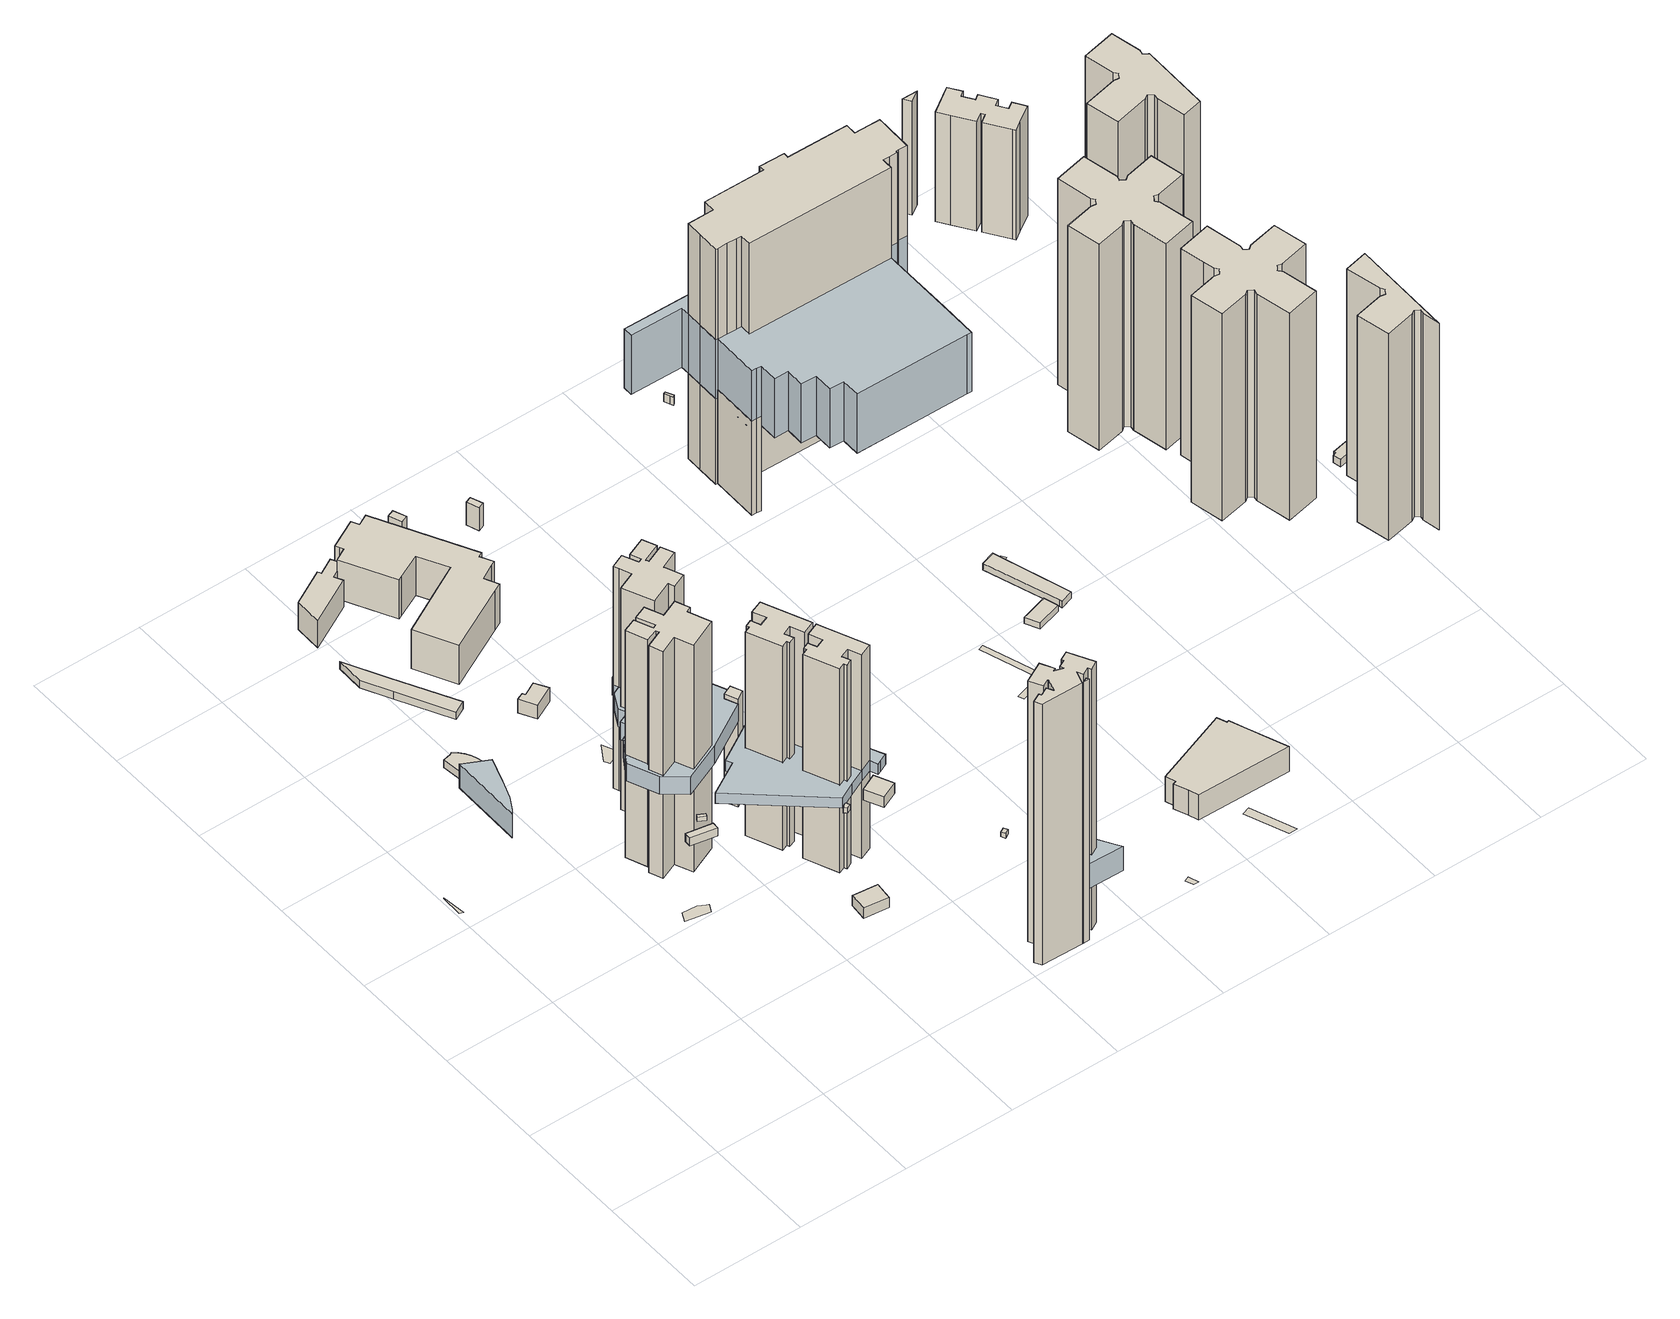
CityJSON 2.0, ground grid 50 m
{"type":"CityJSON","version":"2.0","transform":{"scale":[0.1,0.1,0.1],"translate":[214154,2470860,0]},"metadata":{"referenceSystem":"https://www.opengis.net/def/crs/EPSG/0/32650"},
"CityObjects":{
"object1":{"type":"GenericCityObject","attributes":{"BaseLevel":"66.299999999999997","Height":"12.600000000000009","LASTUPDATE":"20140701000000","TopLevel":"78.900000000000006","TypeofBuildingBlock":"P"},"geometry":[{"type":"Solid","lod":"1","boundaries":[[[[0,1,2,3,4,5,6]],[[5,7,8,6]],[[4,9,7,5]],[[3,10,9,4]],[[2,11,10,3]],[[1,12,11,2]],[[0,13,12,1]],[[6,8,13,0]],[[7,9,10,11,12,13,8]]]]}]},
"building1":{"type":"Building","attributes":{"Height":"0","LASTUPDATE":"20140701000000","TypeofBuildingBlock":"OS"},"geometry":[{"type":"MultiSurface","lod":"1","boundaries":[[[14,15,16,17]]]}]},
"building2":{"type":"Building","attributes":{"BaseLevel":"69","Height":"4","LASTUPDATE":"20140701000000","TopLevel":"73","TypeofBuildingBlock":"T"},"geometry":[{"type":"Solid","lod":"1","boundaries":[[[[18,19,20,21,22,23,24,25,26,27,28,29]],[[28,30,31,29]],[[27,32,30,28]],[[26,33,32,27]],[[25,34,33,26]],[[24,35,34,25]],[[23,36,35,24]],[[22,37,36,23]],[[21,38,37,22]],[[20,39,38,21]],[[19,40,39,20]],[[18,41,40,19]],[[29,31,41,18]],[[30,32,33,34,35,36,37,38,39,40,41,31]]]]}]},
"building3":{"type":"Building","attributes":{"BaseLevel":"69.5","Height":"3.9000000000000057","LASTUPDATE":"20140701000000","TopLevel":"73.400000000000006","TypeofBuildingBlock":"T"},"geometry":[{"type":"Solid","lod":"1","boundaries":[[[[42,43,44,45,46,47]],[[46,48,49,47]],[[45,50,48,46]],[[44,51,50,45]],[[43,52,51,44]],[[42,53,52,43]],[[47,49,53,42]],[[48,50,51,52,53,49]]]]}]},
"building4":{"type":"Building","attributes":{"BaseLevel":"69.599999999999994","Height":"14.300000000000011","LASTUPDATE":"20140701000000","TopLevel":"83.900000000000006","TypeofBuildingBlock":"T"},"geometry":[{"type":"Solid","lod":"1","boundaries":[[[[54,55,56,57,58,59,60,61,62,63,64,65]],[[64,66,67,65]],[[63,68,66,64]],[[62,69,68,63]],[[61,70,69,62]],[[60,71,70,61]],[[59,72,71,60]],[[58,73,72,59]],[[57,74,73,58]],[[56,75,74,57]],[[55,76,75,56]],[[54,77,76,55]],[[65,67,77,54]],[[66,68,69,70,71,72,73,74,75,76,77,67]]]]}]},
"building5":{"type":"Building","attributes":{"BaseLevel":"69.400000000000006","Height":"7.2999999999999972","LASTUPDATE":"20140701000000","TopLevel":"76.700000000000003","TypeofBuildingBlock":"T"},"geometry":[{"type":"Solid","lod":"1","boundaries":[[[[78,79,80,81,82,83]],[[82,84,85,83]],[[81,86,84,82]],[[80,87,86,81]],[[79,88,87,80]],[[78,89,88,79]],[[83,85,89,78]],[[84,86,87,88,89,85]]]]}]},
"building6":{"type":"Building","attributes":{"BaseLevel":"43.700000000000003","Height":"4.1999999999999957","LASTUPDATE":"20140701000000","TopLevel":"47.899999999999999","TypeofBuildingBlock":"T"},"geometry":[{"type":"Solid","lod":"1","boundaries":[[[[90,91,92,93]],[[92,94,95,93]],[[91,96,94,92]],[[90,97,96,91]],[[93,95,97,90]],[[94,96,97,95]]]]}]},
"building7":{"type":"Building","attributes":{"Height":"0","LASTUPDATE":"20140701000000","TypeofBuildingBlock":"OS"},"geometry":[{"type":"MultiSurface","lod":"1","boundaries":[[[98,99,100,101,102,103]]]}]},
"building8":{"type":"Building","attributes":{"BaseLevel":"44.600000000000001","Height":"2.2999999999999972","LASTUPDATE":"20140701000000","TopLevel":"46.899999999999999","TypeofBuildingBlock":"T"},"geometry":[{"type":"Solid","lod":"1","boundaries":[[[[104,105,106,107]],[[106,108,109,107]],[[105,110,108,106]],[[104,111,110,105]],[[107,109,111,104]],[[108,110,111,109]]]]}]},
"building9":{"type":"Building","attributes":{"BaseLevel":"42.700000000000003","Height":"5.3999999999999986","LASTUPDATE":"20140701000000","TopLevel":"48.100000000000001","TypeofBuildingBlock":"T"},"geometry":[{"type":"Solid","lod":"1","boundaries":[[[[112,113,114,115]],[[114,116,117,115]],[[113,118,116,114]],[[112,119,118,113]],[[115,117,119,112]],[[116,118,119,117]]]]}]},
"building10":{"type":"Building","attributes":{"BaseLevel":"69.400000000000006","Height":"20.599999999999994","LASTUPDATE":"20140701000000","TopLevel":"90","TypeofBuildingBlock":"T"},"geometry":[{"type":"Solid","lod":"1","boundaries":[[[[120,121,122,123,124,125,126,127,128,129,130,131,132,133,134,135,136,137,138,139,140]],[[139,141,142,140]],[[138,143,141,139]],[[137,144,143,138]],[[136,145,144,137]],[[135,146,145,136]],[[134,147,146,135]],[[133,148,147,134]],[[132,149,148,133]],[[131,150,149,132]],[[130,151,150,131]],[[129,152,151,130]],[[128,153,152,129]],[[127,154,153,128]],[[126,155,154,127]],[[125,156,155,126]],[[124,157,156,125]],[[123,158,157,124]],[[122,159,158,123]],[[121,160,159,122]],[[120,161,160,121]],[[140,142,161,120]],[[141,143,144,145,146,147,148,149,150,151,152,153,154,155,156,157,158,159,160,161,142]]]]}]},
"building11":{"type":"Building","attributes":{"Height":"119.8","LASTUPDATE":"20140701000000","TopLevel":"119.8","TypeofBuildingBlock":"T"},"geometry":[{"type":"Solid","lod":"1","boundaries":[[[[162,163,164,165,166,167,168,169,170,171,172,173,174,175,176,177,178,179,180,181]],[[180,182,183,181]],[[179,184,182,180]],[[178,185,184,179]],[[177,186,185,178]],[[176,187,186,177]],[[175,188,187,176]],[[174,189,188,175]],[[173,190,189,174]],[[172,191,190,173]],[[171,192,191,172]],[[170,193,192,171]],[[169,194,193,170]],[[168,195,194,169]],[[167,196,195,168]],[[166,197,196,167]],[[165,198,197,166]],[[164,199,198,165]],[[163,200,199,164]],[[162,201,200,163]],[[181,183,201,162]],[[182,184,185,186,187,188,189,190,191,192,193,194,195,196,197,198,199,200,201,183]]]]}]},
"object2":{"type":"GenericCityObject","attributes":{"BaseLevel":"45.200000000000003","Height":"9.2999999999999972","LASTUPDATE":"20140701000000","TopLevel":"54.5","TypeofBuildingBlock":"P"},"geometry":[{"type":"Solid","lod":"1","boundaries":[[[[202,203,204,205,206,207,208,209,210,211,212,213,214,215,216,217,218,219,220]],[[219,221,222,220]],[[218,223,221,219]],[[217,224,223,218]],[[216,225,224,217]],[[215,226,225,216]],[[214,227,226,215]],[[213,228,227,214]],[[212,229,228,213]],[[211,230,229,212]],[[210,231,230,211]],[[209,232,231,210]],[[208,233,232,209]],[[207,234,233,208]],[[206,235,234,207]],[[205,236,235,206]],[[204,237,236,205]],[[203,238,237,204]],[[202,239,238,203]],[[220,222,239,202]],[[221,223,224,225,226,227,228,229,230,231,232,233,234,235,236,237,238,239,222]]]]}]},
"building12":{"type":"Building","attributes":{"Height":"117.09999999999999","LASTUPDATE":"20140701000000","TopLevel":"117.09999999999999","TypeofBuildingBlock":"T"},"geometry":[{"type":"Solid","lod":"1","boundaries":[[[[240,241,242,243,244,245,246,247,248,249,250,251,252,253,254,255,256,257,258,259]],[[258,260,261,259]],[[257,262,260,258]],[[256,263,262,257]],[[255,264,263,256]],[[254,265,264,255]],[[253,266,265,254]],[[252,267,266,253]],[[251,268,267,252]],[[250,269,268,251]],[[249,270,269,250]],[[248,271,270,249]],[[247,272,271,248]],[[246,273,272,247]],[[245,274,273,246]],[[244,275,274,245]],[[243,276,275,244]],[[242,277,276,243]],[[241,278,277,242]],[[240,279,278,241]],[[259,261,279,240]],[[260,262,263,264,265,266,267,268,269,270,271,272,273,274,275,276,277,278,279,261]]]]}]},
"building13":{"type":"Building","attributes":{"BaseLevel":"40.899999999999999","Height":"2.7000000000000028","LASTUPDATE":"20140701000000","TopLevel":"43.600000000000001","TypeofBuildingBlock":"T"},"geometry":[{"type":"Solid","lod":"1","boundaries":[[[[280,281,282,283,284]],[[283,285,286,284]],[[282,287,285,283]],[[281,288,287,282]],[[280,289,288,281]],[[284,286,289,280]],[[285,287,288,289,286]]]]}]},
"building14":{"type":"Building","attributes":{"BaseLevel":"55","Height":"17.299999999999997","LASTUPDATE":"20140701000000","TopLevel":"72.299999999999997","TypeofBuildingBlock":"T"},"geometry":[{"type":"Solid","lod":"1","boundaries":[[[[290,291,292,293]],[[292,294,295,293]],[[291,296,294,292]],[[290,297,296,291]],[[293,295,297,290]],[[294,296,297,295]]]]}]},
"object3":{"type":"GenericCityObject","attributes":{"BaseLevel":"40.899999999999999","Height":"5.5","LASTUPDATE":"20140701000000","TopLevel":"46.399999999999999","TypeofBuildingBlock":"P"},"geometry":[{"type":"Solid","lod":"1","boundaries":[[[[298,299,300,301,302,303,304,305,306,307,308,309,310,311,312,313]],[[312,314,315,313]],[[311,316,314,312]],[[310,317,316,311]],[[309,318,317,310]],[[308,319,318,309]],[[307,320,319,308]],[[306,321,320,307]],[[305,322,321,306]],[[304,323,322,305]],[[303,324,323,304]],[[302,325,324,303]],[[301,326,325,302]],[[300,327,326,301]],[[299,328,327,300]],[[298,329,328,299]],[[313,315,329,298]],[[314,316,317,318,319,320,321,322,323,324,325,326,327,328,329,315]]]]}]},
"building15":{"type":"Building","attributes":{"Height":"0","LASTUPDATE":"20140701000000","TypeofBuildingBlock":"TS"},"geometry":[{"type":"MultiSurface","lod":"1","boundaries":[[[330,331,332,333]]]}]},
"building16":{"type":"Building","attributes":{"Height":"107.59999999999999","LASTUPDATE":"20140701000000","TopLevel":"107.59999999999999","TypeofBuildingBlock":"T"},"geometry":[{"type":"Solid","lod":"1","boundaries":[[[[334,335,336,337,338,339,340,341,342,343,344,345,346,347,348,349]],[[348,350,351,349]],[[347,352,350,348]],[[346,353,352,347]],[[345,354,353,346]],[[344,355,354,345]],[[343,356,355,344]],[[342,357,356,343]],[[341,358,357,342]],[[340,359,358,341]],[[339,360,359,340]],[[338,361,360,339]],[[337,362,361,338]],[[336,363,362,337]],[[335,364,363,336]],[[334,365,364,335]],[[349,351,365,334]],[[350,352,353,354,355,356,357,358,359,360,361,362,363,364,365,351]]]]}]},
"building17":{"type":"Building","attributes":{"BaseLevel":"40.600000000000001","Height":"5.6999999999999957","LASTUPDATE":"20140701000000","TopLevel":"46.299999999999997","TypeofBuildingBlock":"T"},"geometry":[{"type":"Solid","lod":"1","boundaries":[[[[366,367,368,369]],[[368,370,371,369]],[[367,372,370,368]],[[366,373,372,367]],[[369,371,373,366]],[[370,372,373,371]]]]}]},
"building18":{"type":"Building","attributes":{"Height":"57","LASTUPDATE":"20140701000000","TopLevel":"57","TypeofBuildingBlock":"OS"},"geometry":[{"type":"Solid","lod":"1","boundaries":[[[[374,375,376,377]],[[376,378,379,377]],[[375,380,378,376]],[[374,381,380,375]],[[377,379,381,374]],[[378,380,381,379]]]]}]},
"building19":{"type":"Building","attributes":{"Height":"107.59999999999999","LASTUPDATE":"20140701000000","TopLevel":"107.59999999999999","TypeofBuildingBlock":"T"},"geometry":[{"type":"Solid","lod":"1","boundaries":[[[[382,383,384,385,386,387,388,389,390,391,392,393,394,395,396,397]],[[396,398,399,397]],[[395,400,398,396]],[[394,401,400,395]],[[393,402,401,394]],[[392,403,402,393]],[[391,404,403,392]],[[390,405,404,391]],[[389,406,405,390]],[[388,407,406,389]],[[387,408,407,388]],[[386,409,408,387]],[[385,410,409,386]],[[384,411,410,385]],[[383,412,411,384]],[[382,413,412,383]],[[397,399,413,382]],[[398,400,401,402,403,404,405,406,407,408,409,410,411,412,413,399]]]]}]},
"building20":{"type":"Building","attributes":{"BaseLevel":"39.100000000000001","Height":"2.3999999999999986","LASTUPDATE":"20140701000000","TopLevel":"41.5","TypeofBuildingBlock":"T"},"geometry":[{"type":"Solid","lod":"1","boundaries":[[[[414,415,416,417]],[[416,418,419,417]],[[415,420,418,416]],[[414,421,420,415]],[[417,419,421,414]],[[418,420,421,419]]]]}]},
"building21":{"type":"Building","attributes":{"Height":"137.80000000000001","LASTUPDATE":"20140701000000","TopLevel":"137.80000000000001","TypeofBuildingBlock":"T"},"geometry":[{"type":"Solid","lod":"1","boundaries":[[[[422,423,424,425,426,427,428,429,430,431,432,433,434,435,436,437,438,439,440,441,442,443,444,445,446,447,448,449,450]],[[449,451,452,450]],[[448,453,451,449]],[[447,454,453,448]],[[446,455,454,447]],[[445,456,455,446]],[[444,457,456,445]],[[443,458,457,444]],[[442,459,458,443]],[[441,460,459,442]],[[440,461,460,441]],[[439,462,461,440]],[[438,463,462,439]],[[437,464,463,438]],[[436,465,464,437]],[[435,466,465,436]],[[434,467,466,435]],[[433,468,467,434]],[[432,469,468,433]],[[431,470,469,432]],[[430,471,470,431]],[[429,472,471,430]],[[428,473,472,429]],[[427,474,473,428]],[[426,475,474,427]],[[425,476,475,426]],[[424,477,476,425]],[[423,478,477,424]],[[422,479,478,423]],[[450,452,479,422]],[[451,453,454,455,456,457,458,459,460,461,462,463,464,465,466,467,468,469,470,471,472,473,474,475,476,477,478,479,452]]]]}]},
"building22":{"type":"Building","attributes":{"Height":"137.80000000000001","LASTUPDATE":"20140701000000","TopLevel":"137.80000000000001","TypeofBuildingBlock":"T"},"geometry":[{"type":"Solid","lod":"1","boundaries":[[[[480,481,482]],[[481,483,484,482]],[[480,485,483,481]],[[482,484,485,480]],[[483,485,484]]]]}]},
"object4":{"type":"GenericCityObject","attributes":{"BaseLevel":"27.100000000000001","Height":"12.899999999999999","LASTUPDATE":"20140701000000","TopLevel":"40","TypeofBuildingBlock":"P"},"geometry":[{"type":"Solid","lod":"1","boundaries":[[[[486,487,488,489,490,491,492,493,494,495,496,497,498,499,500,501,502,503,504,505,506,507,508,509]],[[508,510,511,509]],[[507,512,510,508]],[[506,513,512,507]],[[505,514,513,506]],[[504,515,514,505]],[[503,516,515,504]],[[502,517,516,503]],[[501,518,517,502]],[[500,519,518,501]],[[499,520,519,500]],[[498,521,520,499]],[[497,522,521,498]],[[496,523,522,497]],[[495,524,523,496]],[[494,525,524,495]],[[493,526,525,494]],[[492,527,526,493]],[[491,528,527,492]],[[490,529,528,491]],[[489,530,529,490]],[[488,531,530,489]],[[487,532,531,488]],[[486,533,532,487]],[[509,511,533,486]],[[510,512,513,514,515,516,517,518,519,520,521,522,523,524,525,526,527,528,529,530,531,532,533,511]]]]}]},
"building23":{"type":"Building","attributes":{"BaseLevel":"38.799999999999997","Height":"2.7000000000000028","LASTUPDATE":"20140701000000","TopLevel":"41.5","TypeofBuildingBlock":"T"},"geometry":[{"type":"Solid","lod":"1","boundaries":[[[[534,535,536,537,538]],[[537,539,540,538]],[[536,541,539,537]],[[535,542,541,536]],[[534,543,542,535]],[[538,540,543,534]],[[539,541,542,543,540]]]]}]},
"building24":{"type":"Building","attributes":{"BaseLevel":"54.5","Height":"12.099999999999994","LASTUPDATE":"20140701000000","TopLevel":"66.599999999999994","TypeofBuildingBlock":"T"},"geometry":[{"type":"Solid","lod":"1","boundaries":[[[[544,545,546,547]],[[546,548,549,547]],[[545,550,548,546]],[[544,551,550,545]],[[547,549,551,544]],[[548,550,551,549]]]]}]},
"building25":{"type":"Building","attributes":{"Height":"0","LASTUPDATE":"20140701000000","TypeofBuildingBlock":"OS"},"geometry":[{"type":"MultiSurface","lod":"1","boundaries":[[[552,553,554,555]]]}]},
"building26":{"type":"Building","attributes":{"BaseLevel":"32.700000000000003","Height":"13.199999999999996","LASTUPDATE":"20140701000000","TopLevel":"45.899999999999999","TypeofBuildingBlock":"T"},"geometry":[{"type":"Solid","lod":"1","boundaries":[[[[556,557,558,559,560,561,562,563,564,565]],[[564,566,567,565]],[[563,568,566,564]],[[562,569,568,563]],[[561,570,569,562]],[[560,571,570,561]],[[559,572,571,560]],[[558,573,572,559]],[[557,574,573,558]],[[556,575,574,557]],[[565,567,575,556]],[[566,568,569,570,571,572,573,574,575,567]]]]}]},
"building27":{"type":"Building","attributes":{"Height":"0","LASTUPDATE":"20140701000000","TypeofBuildingBlock":"OS"},"geometry":[{"type":"MultiSurface","lod":"1","boundaries":[[[576,577,578,579]]]}]},
"building28":{"type":"Building","attributes":{"BaseLevel":"39.899999999999999","Height":"3.2000000000000028","LASTUPDATE":"20140701000000","TopLevel":"43.100000000000001","TypeofBuildingBlock":"T"},"geometry":[{"type":"Solid","lod":"1","boundaries":[[[[580,581,582,583,584]],[[583,585,586,584]],[[582,587,585,583]],[[581,588,587,582]],[[580,589,588,581]],[[584,586,589,580]],[[585,587,588,589,586]]]]}]},
"building29":{"type":"Building","attributes":{"Height":"0","LASTUPDATE":"20140701000000","TypeofBuildingBlock":"OS"},"geometry":[{"type":"MultiSurface","lod":"1","boundaries":[[[590,591,592,593,594,595,596,597]]]}]},
"building30":{"type":"Building","attributes":{"BaseLevel":"47.399999999999999","Height":"4.3000000000000043","LASTUPDATE":"20140701000000","TopLevel":"51.700000000000003","TypeofBuildingBlock":"T"},"geometry":[{"type":"Solid","lod":"1","boundaries":[[[[598,599,600,601,602]],[[601,603,604,602]],[[600,605,603,601]],[[599,606,605,600]],[[598,607,606,599]],[[602,604,607,598]],[[603,605,606,607,604]]]]}]},
"building31":{"type":"Building","attributes":{"BaseLevel":"40","Height":"3.5","LASTUPDATE":"20140701000000","TopLevel":"43.5","TypeofBuildingBlock":"T"},"geometry":[{"type":"Solid","lod":"1","boundaries":[[[[608,609,610,611,612]],[[611,613,614,612]],[[610,615,613,611]],[[609,616,615,610]],[[608,617,616,609]],[[612,614,617,608]],[[613,615,616,617,614]]]]}]},
"building32":{"type":"Building","attributes":{"Height":"49.799999999999997","LASTUPDATE":"20140701000000","TopLevel":"49.799999999999997","TypeofBuildingBlock":"T"},"geometry":[{"type":"Solid","lod":"1","boundaries":[[[[618,619,620,621,622,623,624]],[[623,625,626,624]],[[622,627,625,623]],[[621,628,627,622]],[[620,629,628,621]],[[619,630,629,620]],[[618,631,630,619]],[[624,626,631,618]],[[625,627,628,629,630,631,626]]]]}]},
"object5":{"type":"GenericCityObject","attributes":{"BaseLevel":"45.200000000000003","Height":"31.200000000000003","LASTUPDATE":"20140701000000","TopLevel":"76.400000000000006","TypeofBuildingBlock":"P"},"geometry":[{"type":"Solid","lod":"1","boundaries":[[[[632,633,634,635,636,637,638,639,640,641,642,643,644,645,646,647,648,649,650,651,652,653,654,655,656,657,658,659,660,661,662,663,664,665]],[[664,666,667,665]],[[663,668,666,664]],[[662,669,668,663]],[[661,670,669,662]],[[660,671,670,661]],[[659,672,671,660]],[[658,673,672,659]],[[657,674,673,658]],[[656,675,674,657]],[[655,676,675,656]],[[654,677,676,655]],[[653,678,677,654]],[[652,679,678,653]],[[651,680,679,652]],[[650,681,680,651]],[[649,682,681,650]],[[648,683,682,649]],[[647,684,683,648]],[[646,685,684,647]],[[645,686,685,646]],[[644,687,686,645]],[[643,688,687,644]],[[642,689,688,643]],[[641,690,689,642]],[[640,691,690,641]],[[639,692,691,640]],[[638,693,692,639]],[[637,694,693,638]],[[636,695,694,637]],[[635,696,695,636]],[[634,697,696,635]],[[633,698,697,634]],[[632,699,698,633]],[[665,667,699,632]],[[666,668,669,670,671,672,673,674,675,676,677,678,679,680,681,682,683,684,685,686,687,688,689,690,691,692,693,694,695,696,697,698,699,667]]]]}]},
"building33":{"type":"Building","attributes":{"Height":"0","LASTUPDATE":"20140701000000","TypeofBuildingBlock":"TS"},"geometry":[{"type":"MultiSurface","lod":"1","boundaries":[[[700,701,702,703]]]}]},
"building34":{"type":"Building","attributes":{"Height":"124.09999999999999","LASTUPDATE":"20140701000000","TopLevel":"124.09999999999999","TypeofBuildingBlock":"T"},"geometry":[{"type":"Solid","lod":"1","boundaries":[[[[704,705,706,707,708,709,710,711,712,713,714,715,716,717,718,622,621,719,720,721,722,723,724,725,726,727]],[[726,728,729,727]],[[725,730,728,726]],[[724,731,730,725]],[[723,732,731,724]],[[722,733,732,723]],[[721,734,733,722]],[[720,735,734,721]],[[719,736,735,720]],[[621,737,736,719]],[[622,738,737,621]],[[718,739,738,622]],[[717,740,739,718]],[[716,741,740,717]],[[715,742,741,716]],[[714,743,742,715]],[[713,744,743,714]],[[712,745,744,713]],[[711,746,745,712]],[[710,747,746,711]],[[709,748,747,710]],[[708,749,748,709]],[[707,750,749,708]],[[706,751,750,707]],[[705,752,751,706]],[[704,753,752,705]],[[727,729,753,704]],[[728,730,731,732,733,734,735,736,737,738,739,740,741,742,743,744,745,746,747,748,749,750,751,752,753,729]]]]}]},
"building35":{"type":"Building","attributes":{"BaseLevel":"62.899999999999999","Height":"109.29999999999998","LASTUPDATE":"20140701000000","TopLevel":"172.19999999999999","TypeofBuildingBlock":"T"},"geometry":[{"type":"Solid","lod":"1","boundaries":[[[[754,755,756,757,758,759,760,761,762,763,764,765,766,767,768,769,770,771,772,773,774,775,776,777,778,779]],[[778,780,781,779]],[[777,782,780,778]],[[776,783,782,777]],[[775,784,783,776]],[[774,785,784,775]],[[773,786,785,774]],[[772,787,786,773]],[[771,788,787,772]],[[770,789,788,771]],[[769,790,789,770]],[[768,791,790,769]],[[767,792,791,768]],[[766,793,792,767]],[[765,794,793,766]],[[764,795,794,765]],[[763,796,795,764]],[[762,797,796,763]],[[761,798,797,762]],[[760,799,798,761]],[[759,800,799,760]],[[758,801,800,759]],[[757,802,801,758]],[[756,803,802,757]],[[755,804,803,756]],[[754,805,804,755]],[[779,781,805,754]],[[780,782,783,784,785,786,787,788,789,790,791,792,793,794,795,796,797,798,799,800,801,802,803,804,805,781]]]]}]},
"building36":{"type":"Building","attributes":{"BaseLevel":"61.299999999999997","Height":"108.8","LASTUPDATE":"20140701000000","TopLevel":"170.09999999999999","TypeofBuildingBlock":"T"},"geometry":[{"type":"Solid","lod":"1","boundaries":[[[[806,807,808,809,810,811,812,813,814,815,816,817,818,819,820,821,822,823,824,825,826,827,828,829,830]],[[829,831,832,830]],[[828,833,831,829]],[[827,834,833,828]],[[826,835,834,827]],[[825,836,835,826]],[[824,837,836,825]],[[823,838,837,824]],[[822,839,838,823]],[[821,840,839,822]],[[820,841,840,821]],[[819,842,841,820]],[[818,843,842,819]],[[817,844,843,818]],[[816,845,844,817]],[[815,846,845,816]],[[814,847,846,815]],[[813,848,847,814]],[[812,849,848,813]],[[811,850,849,812]],[[810,851,850,811]],[[809,852,851,810]],[[808,853,852,809]],[[807,854,853,808]],[[806,855,854,807]],[[830,832,855,806]],[[831,833,834,835,836,837,838,839,840,841,842,843,844,845,846,847,848,849,850,851,852,853,854,855,832]]]]}]},
"building37":{"type":"Building","attributes":{"BaseLevel":"63","Height":"109.09999999999999","LASTUPDATE":"20140701000000","TopLevel":"172.09999999999999","TypeofBuildingBlock":"T"},"geometry":[{"type":"Solid","lod":"1","boundaries":[[[[856,857,858,859,860,861,862,863,864,865,866,867,868]],[[867,869,870,868]],[[866,871,869,867]],[[865,872,871,866]],[[864,873,872,865]],[[863,874,873,864]],[[862,875,874,863]],[[861,876,875,862]],[[860,877,876,861]],[[859,878,877,860]],[[858,879,878,859]],[[857,880,879,858]],[[856,881,880,857]],[[868,870,881,856]],[[869,871,872,873,874,875,876,877,878,879,880,881,870]]]]}]},
"building38":{"type":"Building","attributes":{"Height":"64.799999999999997","LASTUPDATE":"20140701000000","TopLevel":"64.799999999999997","TypeofBuildingBlock":"T"},"geometry":[{"type":"Solid","lod":"1","boundaries":[[[[882,883,884,885]],[[884,886,887,885]],[[883,888,886,884]],[[882,889,888,883]],[[885,887,889,882]],[[886,888,889,887]]]]}]},
"building39":{"type":"Building","attributes":{"BaseLevel":"64.5","Height":"3.9000000000000057","LASTUPDATE":"20140701000000","TopLevel":"68.400000000000006","TypeofBuildingBlock":"T"},"geometry":[{"type":"Solid","lod":"1","boundaries":[[[[890,891,892,893,894,895]],[[894,896,897,895]],[[893,898,896,894]],[[892,899,898,893]],[[891,900,899,892]],[[890,901,900,891]],[[895,897,901,890]],[[896,898,899,900,901,897]]]]}]},
"building40":{"type":"Building","attributes":{"BaseLevel":"59.399999999999999","Height":"60.199999999999996","LASTUPDATE":"20140701000000","TopLevel":"119.59999999999999","TypeofBuildingBlock":"T"},"geometry":[{"type":"Solid","lod":"1","boundaries":[[[[902,903,904]],[[903,905,906,904]],[[902,907,905,903]],[[904,906,907,902]],[[905,907,906]]]]}]},
"building41":{"type":"Building","attributes":{"BaseLevel":"62.299999999999997","Height":"107.89999999999999","LASTUPDATE":"20140701000000","TopLevel":"170.19999999999999","TypeofBuildingBlock":"T"},"geometry":[{"type":"Solid","lod":"1","boundaries":[[[[908,909,910,911,912,913,914,915,916,917,918,919,920,921,922,923,924,925]],[[924,926,927,925]],[[923,928,926,924]],[[922,929,928,923]],[[921,930,929,922]],[[920,931,930,921]],[[919,932,931,920]],[[918,933,932,919]],[[917,934,933,918]],[[916,935,934,917]],[[915,936,935,916]],[[914,937,936,915]],[[913,938,937,914]],[[912,939,938,913]],[[911,940,939,912]],[[910,941,940,911]],[[909,942,941,910]],[[908,943,942,909]],[[925,927,943,908]],[[926,928,929,930,931,932,933,934,935,936,937,938,939,940,941,942,943,927]]]]}]},
"building42":{"type":"Building","attributes":{"BaseLevel":"58.799999999999997","Height":"57.799999999999997","LASTUPDATE":"20140701000000","TopLevel":"116.59999999999999","TypeofBuildingBlock":"T"},"geometry":[{"type":"Solid","lod":"1","boundaries":[[[[944,945,946,947,948,949,950,951,952,953,954,955,956,957,958,959,960,961,962]],[[961,963,964,962]],[[960,965,963,961]],[[959,966,965,960]],[[958,967,966,959]],[[957,968,967,958]],[[956,969,968,957]],[[955,970,969,956]],[[954,971,970,955]],[[953,972,971,954]],[[952,973,972,953]],[[951,974,973,952]],[[950,975,974,951]],[[949,976,975,950]],[[948,977,976,949]],[[947,978,977,948]],[[946,979,978,947]],[[945,980,979,946]],[[944,981,980,945]],[[962,964,981,944]],[[963,965,966,967,968,969,970,971,972,973,974,975,976,977,978,979,980,981,964]]]]}]}
},
"vertices":[
[9,1253,663],[15,1582,663],[30,1574,663],[125,1525,663],[86,1410,663],[55,1327,663],[22,1270,663],[55,1327,789],[22,1270,789],[86,1410,789],[125,1525,789],[30,1574,789],[15,1582,789],[9,1253,789],
[15,1582,0],[17,1680,0],[18,1681,0],[30,1574,0],
[125,1525,690],[30,1574,690],[18,1681,690],[54,1688,690],[63,1694,690],[84,1678,690],[100,1658,690],[113,1637,690],[122,1614,690],[127,1592,690],[129,1570,690],[128,1547,690],[129,1570,730],[128,1547,730],[127,1592,730],[122,1614,730],[113,1637,730],[100,1658,730],[84,1678,730],[63,1694,730],[54,1688,730],[18,1681,730],[30,1574,730],[125,1525,730],
[206,1846,695],[88,2076,695],[26,2198,695],[29,2324,695],[119,2146,695],[261,1875,695],[119,2146,734],[261,1875,734],[29,2324,734],[26,2198,734],[88,2076,734],[206,1846,734],
[303,2650,696],[248,2621,696],[220,2606,696],[233,2580,696],[239,2569,696],[31,2459,696],[33,2581,696],[189,2664,696],[197,2649,696],[267,2687,696],[281,2661,696],[294,2668,696],[281,2661,839],[294,2668,839],[267,2687,839],[197,2649,839],[189,2664,839],[33,2581,839],[31,2459,839],[239,2569,839],[233,2580,839],[220,2606,839],[248,2621,839],[303,2650,839],
[540,1708,694],[449,1662,694],[410,1734,694],[441,1748,694],[447,1735,694],[507,1766,694],[447,1735,767],[507,1766,767],[441,1748,767],[410,1734,767],[449,1662,767],[540,1708,767],
[757,968,437],[642,989,437],[644,1019,437],[759,998,437],[644,1019,479],[759,998,479],[642,989,479],[757,968,479],
[768,1050,0],[777,1045,0],[760,1010,0],[649,1031,0],[670,1072,0],[737,1066,0],
[737,1066,446],[744,1079,446],[775,1063,446],[768,1050,446],[775,1063,469],[768,1050,469],[744,1079,469],[737,1066,469],
[1034,286,427],[924,299,427],[932,378,427],[1043,365,427],[932,378,481],[1043,365,481],[924,299,481],[1034,286,481],
[303,2650,694],[294,2668,694],[286,2683,694],[412,2748,694],[429,2716,694],[476,2740,694],[695,2319,694],[676,2308,694],[705,2254,694],[681,2241,694],[618,2208,694],[647,2148,694],[609,2128,694],[330,1985,694],[240,2161,694],[449,2272,694],[557,2329,694],[490,2455,694],[381,2402,694],[365,2394,694],[248,2621,694],[365,2394,900],[248,2621,900],[381,2402,900],[490,2455,900],[557,2329,900],[449,2272,900],[240,2161,900],[330,1985,900],[609,2128,900],[647,2148,900],[618,2208,900],[681,2241,900],[705,2254,900],[676,2308,900],[695,2319,900],[476,2740,900],[429,2716,900],[412,2748,900],[286,2683,900],[294,2668,900],[303,2650,900],
[684,1435,0],[742,1458,0],[775,1380,0],[790,1387,0],[757,1464,0],[814,1487,0],[847,1409,0],[923,1442,0],[949,1380,0],[926,1370,0],[966,1273,0],[836,1216,0],[804,1291,0],[726,1258,0],[703,1317,0],[778,1349,0],[771,1363,0],[719,1342,0],[683,1433,0],[683,1434,0],[683,1433,1198],[683,1434,1198],[719,1342,1198],[771,1363,1198],[778,1349,1198],[703,1317,1198],[726,1258,1198],[804,1291,1198],[836,1216,1198],[966,1273,1198],[926,1370,1198],[949,1380,1198],[923,1442,1198],[847,1409,1198],[814,1487,1198],[757,1464,1198],[790,1387,1198],[775,1380,1198],[742,1458,1198],[684,1435,1198],
[802,1188,452],[711,1263,452],[657,1391,452],[683,1434,452],[727,1502,452],[793,1531,452],[773,1579,452],[825,1601,452],[809,1636,452],[849,1712,452],[880,1726,452],[871,1748,452],[903,1762,452],[894,1781,452],[1026,1845,452],[1196,1456,452],[1153,1437,452],[1177,1382,452],[973,1263,452],[1177,1382,545],[973,1263,545],[1153,1437,545],[1196,1456,545],[1026,1845,545],[894,1781,545],[903,1762,545],[871,1748,545],[880,1726,545],[849,1712,545],[809,1636,545],[825,1601,545],[773,1579,545],[793,1531,545],[727,1502,545],[683,1434,545],[657,1391,545],[711,1263,545],[802,1188,545],
[988,1699,0],[995,1688,0],[1073,1721,0],[1097,1665,0],[1018,1630,0],[1051,1552,0],[988,1524,0],[977,1551,0],[881,1509,0],[824,1641,0],[902,1674,0],[880,1726,0],[871,1748,0],[903,1762,0],[932,1775,0],[962,1707,0],[977,1714,0],[959,1759,0],[1042,1794,0],[1068,1734,0],[1042,1794,1171],[1068,1734,1171],[959,1759,1171],[977,1714,1171],[962,1707,1171],[932,1775,1171],[903,1762,1171],[871,1748,1171],[880,1726,1171],[902,1674,1171],[824,1641,1171],[881,1509,1171],[977,1551,1171],[988,1524,1171],[1051,1552,1171],[1018,1630,1171],[1097,1665,1171],[1073,1721,1171],[995,1688,1171],[988,1699,1171],
[1230,786,409],[1217,797,409],[1230,809,409],[1240,812,409],[1248,794,409],[1240,812,436],[1248,794,436],[1230,809,436],[1217,797,436],[1230,786,436],
[671,2767,550],[648,2824,550],[679,2835,550],[702,2780,550],[679,2835,723],[702,2780,723],[648,2824,723],[671,2767,723],
[1497,900,409],[1495,899,409],[1458,882,409],[1443,875,409],[1429,910,409],[1373,886,409],[1300,852,409],[1230,818,409],[872,1130,409],[1020,1215,409],[1005,1241,409],[1281,1404,409],[1383,1164,409],[1444,1024,409],[1465,971,409],[1486,922,409],[1465,971,464],[1486,922,464],[1444,1024,464],[1383,1164,464],[1281,1404,464],[1005,1241,464],[1020,1215,464],[872,1130,464],[1230,818,464],[1300,852,464],[1373,886,464],[1429,910,464],[1443,875,464],[1458,882,464],[1495,899,464],[1497,900,464],
[941,1856,0],[930,1881,0],[977,1954,0],[1006,1888,0],
[1334,1133,0],[1279,1109,0],[1253,1168,0],[1214,1151,0],[1231,1112,0],[1201,1100,0],[1196,1113,0],[1168,1101,0],[1106,1248,0],[1134,1259,0],[1128,1271,0],[1158,1284,0],[1175,1242,0],[1215,1258,0],[1190,1316,0],[1246,1338,0],[1190,1316,1076],[1246,1338,1076],[1215,1258,1076],[1175,1242,1076],[1158,1284,1076],[1128,1271,1076],[1134,1259,1076],[1106,1248,1076],[1168,1101,1076],[1196,1113,1076],[1201,1100,1076],[1231,1112,1076],[1214,1151,1076],[1253,1168,1076],[1279,1109,1076],[1334,1133,1076],
[1355,727,406],[1318,807,406],[1394,842,406],[1431,761,406],[1394,842,463],[1431,761,463],[1318,807,463],[1355,727,463],
[1177,1382,0],[1153,1437,0],[1196,1456,0],[1218,1406,0],[1196,1456,570],[1218,1406,570],[1153,1437,570],[1177,1382,570],
[1429,910,0],[1373,886,0],[1350,941,0],[1310,925,0],[1325,890,0],[1297,876,0],[1291,889,0],[1263,877,0],[1201,1023,0],[1229,1035,0],[1224,1047,0],[1253,1059,0],[1269,1022,0],[1308,1038,0],[1284,1095,0],[1340,1118,0],[1284,1095,1076],[1340,1118,1076],[1308,1038,1076],[1269,1022,1076],[1253,1059,1076],[1224,1047,1076],[1229,1035,1076],[1201,1023,1076],[1263,877,1076],[1291,889,1076],[1297,876,1076],[1325,890,1076],[1310,925,1076],[1350,941,1076],[1373,886,1076],[1429,910,1076],
[1622,334,391],[1613,352,391],[1635,363,391],[1644,346,391],[1635,363,415],[1644,346,415],[1613,352,415],[1622,334,415],
[1739,131,0],[1732,147,0],[1764,163,0],[1759,173,0],[1798,193,0],[1856,83,0],[1817,62,0],[1810,76,0],[1778,59,0],[1764,85,0],[1750,44,0],[1744,27,0],[1558,31,0],[1542,61,0],[1558,69,0],[1582,81,0],[1583,79,0],[1588,71,0],[1623,90,0],[1631,75,0],[1638,61,0],[1655,119,0],[1653,118,0],[1622,102,0],[1592,161,0],[1683,208,0],[1694,186,0],[1714,150,0],[1702,143,0],[1714,150,1378],[1702,143,1378],[1694,186,1378],[1683,208,1378],[1592,161,1378],[1622,102,1378],[1653,118,1378],[1655,119,1378],[1638,61,1378],[1631,75,1378],[1623,90,1378],[1588,71,1378],[1583,79,1378],[1582,81,1378],[1558,69,1378],[1542,61,1378],[1558,31,1378],[1744,27,1378],[1750,44,1378],[1764,85,1378],[1778,59,1378],[1810,76,1378],[1817,62,1378],[1856,83,1378],[1798,193,1378],[1759,173,1378],[1764,163,1378],[1732,147,1378],[1739,131,1378],
[1749,27,0],[1773,39,0],[1779,27,0],[1773,39,1378],[1779,27,1378],[1749,27,1378],
[1920,50,271],[1936,24,271],[1779,27,271],[1749,27,271],[1744,27,271],[1558,31,271],[1542,61,271],[1558,69,271],[1582,81,271],[1583,79,271],[1588,71,271],[1623,90,271],[1631,75,271],[1638,61,271],[1655,119,271],[1622,102,271],[1592,161,271],[1683,208,271],[1694,186,271],[1704,191,271],[1710,194,271],[1779,229,271],[1796,237,271],[1813,229,271],[1796,237,400],[1813,229,400],[1779,229,400],[1710,194,400],[1704,191,400],[1694,186,400],[1683,208,400],[1592,161,400],[1622,102,400],[1655,119,400],[1638,61,400],[1631,75,400],[1623,90,400],[1588,71,400],[1583,79,400],[1582,81,400],[1558,69,400],[1542,61,400],[1558,31,400],[1744,27,400],[1749,27,400],[1779,27,400],[1936,24,400],[1920,50,400],
[1711,218,388],[1699,242,388],[1716,251,388],[1720,253,388],[1733,228,388],[1720,253,415],[1733,228,415],[1716,251,415],[1699,242,415],[1711,218,415],
[976,2694,545],[957,2747,545],[984,2757,545],[1004,2704,545],[984,2757,666],[1004,2704,666],[957,2747,666],[976,2694,666],
[2264,18,0],[2251,53,0],[2272,61,0],[2288,17,0],
[2710,9,327],[2288,17,327],[2272,61,327],[2249,121,327],[2265,126,327],[2249,170,327],[2590,296,327],[2607,253,327],[2616,257,327],[2639,196,327],[2616,257,459],[2639,196,459],[2607,253,459],[2590,296,459],[2249,170,459],[2265,126,459],[2249,121,459],[2272,61,459],[2288,17,459],[2710,9,459],
[2639,196,0],[2673,209,0],[2748,9,0],[2710,9,0],
[2505,1147,399],[2396,1114,399],[2367,1175,399],[2487,1209,399],[2502,1157,399],[2487,1209,431],[2502,1157,431],[2367,1175,431],[2396,1114,431],[2505,1147,431],
[2502,1157,0],[2487,1209,0],[2367,1175,0],[2356,1198,0],[2476,1232,0],[2395,1482,0],[2418,1490,0],[2525,1163,0],
[1996,2823,474],[1989,2837,474],[1979,2861,474],[1989,2865,474],[2006,2830,474],[1989,2865,517],[2006,2830,517],[1979,2861,517],[1989,2837,517],[1996,2823,517],
[2418,1490,400],[2480,1509,400],[2585,1170,400],[2528,1151,400],[2525,1163,400],[2528,1151,435],[2525,1163,435],[2585,1170,435],[2480,1509,435],[2418,1490,435],
[2202,2557,0],[2181,2558,0],[2160,2558,0],[2163,2769,0],[2206,2769,0],[2204,2644,0],[2202,2558,0],[2204,2644,498],[2202,2558,498],[2206,2769,498],[2163,2769,498],[2160,2558,498],[2181,2558,498],[2202,2557,498],
[3052,2762,452],[3012,2763,452],[3001,2763,452],[3001,2755,452],[2964,2756,452],[2935,2757,452],[2935,2707,452],[2932,2381,452],[2930,2213,452],[2907,2214,452],[2394,2221,452],[2395,2302,452],[2330,2306,452],[2331,2388,452],[2264,2392,452],[2266,2473,452],[2201,2473,452],[2202,2557,452],[2181,2558,452],[2160,2558,452],[2163,2769,452],[2155,2770,452],[2156,2868,452],[2157,2941,452],[2157,2978,452],[1920,2983,452],[1921,3026,452],[2552,3015,452],[2666,3012,452],[2957,3007,452],[3008,3006,452],[3008,2997,452],[3006,2934,452],[3057,2932,452],[3006,2934,764],[3057,2932,764],[3008,2997,764],[3008,3006,764],[2957,3007,764],[2666,3012,764],[2552,3015,764],[1921,3026,764],[1920,2983,764],[2157,2978,764],[2157,2941,764],[2156,2868,764],[2155,2770,764],[2163,2769,764],[2160,2558,764],[2181,2558,764],[2202,2557,764],[2201,2473,764],[2266,2473,764],[2264,2392,764],[2331,2388,764],[2330,2306,764],[2395,2302,764],[2394,2221,764],[2907,2214,764],[2930,2213,764],[2932,2381,764],[2935,2707,764],[2935,2757,764],[2964,2756,764],[3001,2755,764],[3001,2763,764],[3012,2763,764],[3052,2762,764],
[2744,1786,0],[2733,1807,0],[2760,1821,0],[2772,1801,0],
[2665,2988,0],[2941,2984,0],[2940,2935,0],[3006,2934,0],[3057,2932,0],[3052,2762,0],[3012,2763,0],[3001,2763,0],[3001,2755,0],[2964,2756,0],[2935,2757,0],[2935,2707,0],[2272,2718,0],[2272,2767,0],[2249,2767,0],[2155,2770,0],[2156,2868,0],[2157,2941,0],[2275,2941,0],[2276,2994,0],[2544,2991,0],[2552,2990,0],[2552,3015,0],[2666,3012,0],[2552,3015,1241],[2666,3012,1241],[2552,2990,1241],[2544,2991,1241],[2276,2994,1241],[2275,2941,1241],[2157,2941,1241],[2156,2868,1241],[2155,2770,1241],[2163,2769,1241],[2206,2769,1241],[2249,2767,1241],[2272,2767,1241],[2272,2718,1241],[2935,2707,1241],[2935,2757,1241],[2964,2756,1241],[3001,2755,1241],[3001,2763,1241],[3012,2763,1241],[3052,2762,1241],[3057,2932,1241],[3006,2934,1241],[2940,2935,1241],[2941,2984,1241],[2665,2988,1241],
[3429,1172,629],[3446,1185,629],[3579,1213,629],[3611,1064,629],[3478,1035,629],[3457,1039,629],[3442,1019,629],[3456,1002,629],[3489,844,629],[3339,813,629],[3305,970,629],[3310,991,629],[3289,1005,629],[3271,991,629],[3139,964,629],[3108,1114,629],[3239,1141,629],[3240,1141,629],[3261,1137,629],[3275,1158,629],[3262,1175,629],[3252,1224,629],[3230,1332,629],[3379,1364,629],[3412,1206,629],[3408,1186,629],[3412,1206,1722],[3408,1186,1722],[3379,1364,1722],[3230,1332,1722],[3252,1224,1722],[3262,1175,1722],[3275,1158,1722],[3261,1137,1722],[3240,1141,1722],[3239,1141,1722],[3108,1114,1722],[3139,964,1722],[3271,991,1722],[3289,1005,1722],[3310,991,1722],[3305,970,1722],[3339,813,1722],[3489,844,1722],[3456,1002,1722],[3442,1019,1722],[3457,1039,1722],[3478,1035,1722],[3611,1064,1722],[3579,1213,1722],[3446,1185,1722],[3429,1172,1722],
[3304,1758,613],[3322,1772,613],[3455,1800,613],[3487,1651,613],[3353,1622,613],[3332,1626,613],[3317,1606,613],[3331,1588,613],[3364,1432,613],[3215,1400,613],[3182,1556,613],[3182,1559,613],[3185,1579,613],[3164,1592,613],[3144,1578,613],[3016,1551,613],[2984,1701,613],[3116,1729,613],[3137,1725,613],[3151,1745,613],[3138,1763,613],[3106,1919,613],[3255,1951,613],[3288,1794,613],[3283,1772,613],[3288,1794,1701],[3283,1772,1701],[3255,1951,1701],[3106,1919,1701],[3138,1763,1701],[3151,1745,1701],[3137,1725,1701],[3116,1729,1701],[2984,1701,1701],[3016,1551,1701],[3144,1578,1701],[3164,1592,1701],[3185,1579,1701],[3182,1559,1701],[3182,1556,1701],[3215,1400,1701],[3364,1432,1701],[3331,1588,1701],[3317,1606,1701],[3332,1626,1701],[3353,1622,1701],[3487,1651,1701],[3455,1800,1701],[3322,1772,1701],[3304,1758,1701],
[3746,429,630],[3731,506,630],[3735,527,630],[3715,541,630],[3697,529,630],[3564,501,630],[3532,651,630],[3661,678,630],[3684,673,630],[3698,694,630],[3685,712,630],[3651,867,630],[3755,890,630],[3651,867,1721],[3755,890,1721],[3685,712,1721],[3698,694,1721],[3684,673,1721],[3661,678,1721],[3532,651,1721],[3564,501,1721],[3697,529,1721],[3715,541,1721],[3735,527,1721],[3731,506,1721],[3746,429,1721],
[3008,2997,0],[2957,2999,0],[2957,3007,0],[3008,3006,0],[2957,3007,648],[3008,3006,648],[2957,2999,648],[3008,2997,648],
[3651,904,645],[3644,939,645],[3659,944,645],[3657,953,645],[3735,970,645],[3753,924,645],[3735,970,684],[3753,924,684],[3657,953,684],[3659,944,684],[3644,939,684],[3651,904,684],
[3239,2969,594],[3217,3002,594],[3286,3001,594],[3217,3002,1196],[3286,3001,1196],[3239,2969,1196],
[3778,2227,623],[3780,2228,623],[3774,1911,623],[3683,1892,623],[3656,2022,623],[3660,2045,623],[3639,2059,623],[3621,2047,623],[3466,2014,623],[3434,2164,623],[3589,2197,623],[3612,2193,623],[3626,2214,623],[3611,2232,623],[3584,2364,623],[3734,2395,623],[3762,2263,623],[3758,2241,623],[3762,2263,1702],[3758,2241,1702],[3734,2395,1702],[3584,2364,1702],[3611,2232,1702],[3626,2214,1702],[3612,2193,1702],[3589,2197,1702],[3434,2164,1702],[3466,2014,1702],[3621,2047,1702],[3639,2059,1702],[3660,2045,1702],[3656,2022,1702],[3683,1892,1702],[3774,1911,1702],[3780,2228,1702],[3778,2227,1702],
[3449,2855,588],[3472,2871,588],[3516,2803,588],[3489,2785,588],[3518,2742,588],[3546,2761,588],[3581,2708,588],[3504,2657,588],[3468,2633,588],[3459,2646,588],[3391,2745,588],[3429,2771,588],[3419,2786,588],[3381,2760,588],[3323,2846,588],[3290,2895,588],[3403,2972,588],[3440,2917,588],[3417,2902,588],[3440,2917,1166],[3417,2902,1166],[3403,2972,1166],[3290,2895,1166],[3323,2846,1166],[3381,2760,1166],[3419,2786,1166],[3429,2771,1166],[3391,2745,1166],[3459,2646,1166],[3468,2633,1166],[3504,2657,1166],[3581,2708,1166],[3546,2761,1166],[3518,2742,1166],[3489,2785,1166],[3516,2803,1166],[3472,2871,1166],[3449,2855,1166]
]}
